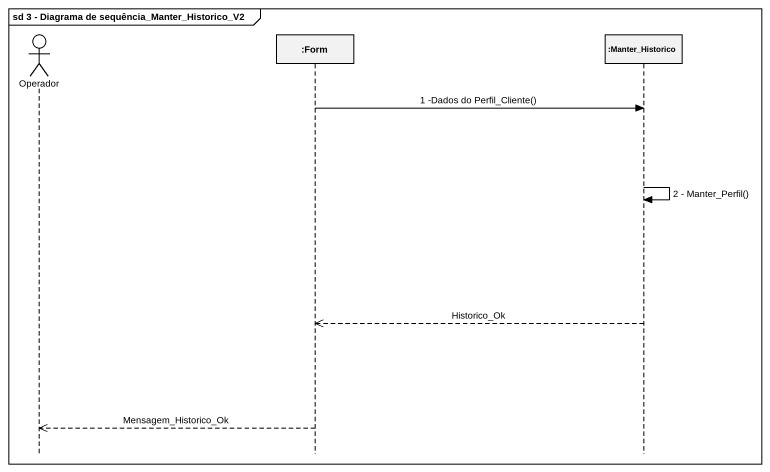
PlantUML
@startuml
mainframe sd 3 - Diagrama de sequência_Manter_Historico_V2
hide footbox
actor Operador
participant ":Form" as Form
participant ":Manter_Historico" as Manter_Historico

Form -> Manter_Historico : 1 -Dados do Perfil_Cliente()
Manter_Historico -> Manter_Historico : 2 - Manter_Perfil()
Manter_Historico -->> Form : Historico_Ok
Form -->> Operador : Mensagem_Historico_Ok
@enduml
